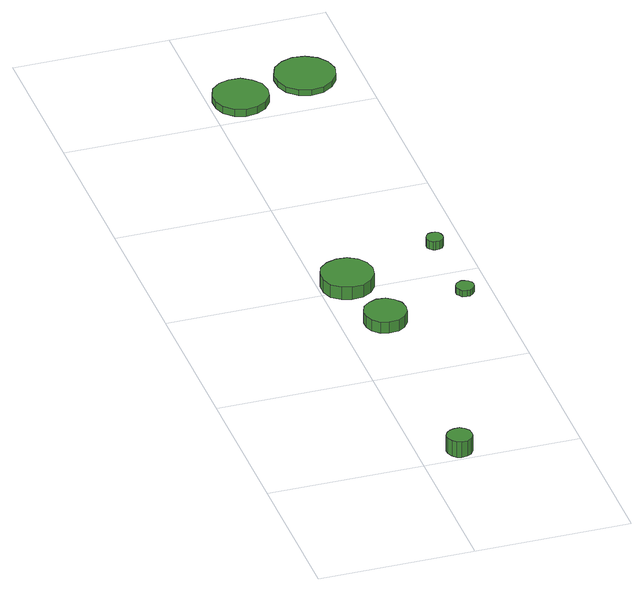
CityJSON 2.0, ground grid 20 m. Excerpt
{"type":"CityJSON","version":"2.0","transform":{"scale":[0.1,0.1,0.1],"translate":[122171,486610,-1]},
"CityObjects":{
"tree1":{"type":"SolitaryVegetationObject","attributes":{"function":"something"},"geometry":[{"type":"MultiSurface","lod":"1","boundaries":[[[0,1,2,3,4,5,6,7,8,9,10,11,12,13,14]],[[15,16,17,18,19,20,21,22,23,24,25,26,27,28,29]],[[0,29,28,1]],[[1,28,27,2]],[[2,27,26,3]],[[3,26,25,4]],[[4,25,24,5]],[[5,24,23,6]],[[6,23,22,7]],[[7,22,21,8]],[[8,21,20,9]],[[9,20,19,10]],[[10,19,18,11]],[[11,18,17,12]],[[12,17,16,13]],[[13,16,15,14]],[[14,15,29,0]]]}]},
"tree2":{"type":"SolitaryVegetationObject","attributes":{"function":"something"},"geometry":[{"type":"MultiSurface","lod":"1","boundaries":[[[30,31,32,33,34,35,36,37,38,39,40,41,42,43,44]],[[45,46,47,48,49,50,51,52,53,54,55,56,57,58,59]],[[30,59,58,31]],[[31,58,57,32]],[[32,57,56,33]],[[33,56,55,34]],[[34,55,54,35]],[[35,54,53,36]],[[36,53,52,37]],[[37,52,51,38]],[[38,51,50,39]],[[39,50,49,40]],[[40,49,48,41]],[[41,48,47,42]],[[42,47,46,43]],[[43,46,45,44]],[[44,45,59,30]]]}]},
"tree3":{"type":"SolitaryVegetationObject","attributes":{"function":"something"},"geometry":[{"type":"MultiSurface","lod":"1","boundaries":[[[60,61,62,63,64,65,66,67,68,69,70,71,72,73,74]],[[75,76,77,78,79,80,81,82,83,84,85,86,87,88,89]],[[60,89,88,61]],[[61,88,87,62]],[[62,87,86,63]],[[63,86,85,64]],[[64,85,84,65]],[[65,84,83,66]],[[66,83,82,67]],[[67,82,81,68]],[[68,81,80,69]],[[69,80,79,70]],[[70,79,78,71]],[[71,78,77,72]],[[72,77,76,73]],[[73,76,75,74]],[[74,75,89,60]]]}]},
"tree4":{"type":"SolitaryVegetationObject","attributes":{"function":"something"},"geometry":[{"type":"MultiSurface","lod":"1","boundaries":[[[90,91,92,93,94,95,96,97,98,99,100,101,102,103,104]],[[105,106,107,108,109,110,111,112,113,114,115,116,117,118,119]],[[90,119,118,91]],[[91,118,117,92]],[[92,117,116,93]],[[93,116,115,94]],[[94,115,114,95]],[[95,114,113,96]],[[96,113,112,97]],[[97,112,111,98]],[[98,111,110,99]],[[99,110,109,100]],[[100,109,108,101]],[[101,108,107,102]],[[102,107,106,103]],[[103,106,105,104]],[[104,105,119,90]]]}]},
"tree5":{"type":"SolitaryVegetationObject","attributes":{"function":"something"},"geometry":[{"type":"MultiSurface","lod":"1","boundaries":[[[120,121,122,123,124,125,126,127,128,129,130,131,132,133,134]],[[135,136,137,138,139,140,141,142,143,144,145,146,147,148,149]],[[120,149,148,121]],[[121,148,147,122]],[[122,147,146,123]],[[123,146,145,124]],[[124,145,144,125]],[[125,144,143,126]],[[126,143,142,127]],[[127,142,141,128]],[[128,141,140,129]],[[129,140,139,130]],[[130,139,138,131]],[[131,138,137,132]],[[132,137,136,133]],[[133,136,135,134]],[[134,135,149,120]]]}]},
"tree6":{"type":"SolitaryVegetationObject","attributes":{"function":"something"},"geometry":[{"type":"MultiSurface","lod":"1","boundaries":[[[150,151,152,153,154,155,156,157,158,159,160,161,162,163,164]],[[165,166,167,168,169,170,171,172,173,174,175,176,177,178,179]],[[150,179,178,151]],[[151,178,177,152]],[[152,177,176,153]],[[153,176,175,154]],[[154,175,174,155]],[[155,174,173,156]],[[156,173,172,157]],[[157,172,171,158]],[[158,171,170,159]],[[159,170,169,160]],[[160,169,168,161]],[[161,168,167,162]],[[162,167,166,163]],[[163,166,165,164]],[[164,165,179,150]]]}]},
"tree7":{"type":"SolitaryVegetationObject","attributes":{"function":"something"},"geometry":[{"type":"MultiSurface","lod":"1","boundaries":[[[180,181,182,183,184,185,186,187,188,189,190,191,192,193,194]],[[195,196,197,198,199,200,201,202,203,204,205,206,207,208,209]],[[180,209,208,181]],[[181,208,207,182]],[[182,207,206,183]],[[183,206,205,184]],[[184,205,204,185]],[[185,204,203,186]],[[186,203,202,187]],[[187,202,201,188]],[[188,201,200,189]],[[189,200,199,190]],[[190,199,198,191]],[[191,198,197,192]],[[192,197,196,193]],[[193,196,195,194]],[[194,195,209,180]]]}]}
},
"vertices":[
[68,20,29],[67,27,29],[63,32,29],[57,36,29],[50,36,29],[44,34,29],[39,30,29],[36,24,29],[36,17,29],[39,11,29],[44,6,29],[50,4,29],[57,5,29],[63,8,29],[67,14,29],[67,14,7],[63,8,7],[57,5,7],[50,4,7],[44,6,7],[39,11,7],[36,17,7],[36,24,7],[39,30,7],[44,34,7],[50,36,7],[57,36,7],[63,32,7],[67,27,7],[68,20,7],
[82,322,23],[80,333,23],[73,342,23],[64,348,23],[52,349,23],[42,345,23],[33,338,23],[29,327,23],[29,316,23],[33,306,23],[42,298,23],[52,295,23],[64,296,23],[73,302,23],[80,311,23],[80,311,7],[73,302,7],[64,296,7],[52,295,7],[42,298,7],[33,306,7],[29,316,7],[29,327,7],[33,338,7],[42,345,7],[52,349,7],[64,348,7],[73,342,7],[80,333,7],[82,322,7],
[69,412,26],[66,426,26],[58,437,26],[46,444,26],[32,445,26],[19,441,26],[8,432,26],[3,419,26],[3,405,26],[8,392,26],[19,383,26],[32,379,26],[46,380,26],[58,387,26],[66,398,26],[66,398,8],[58,387,8],[46,380,8],[32,379,8],[19,383,8],[8,392,8],[3,405,8],[3,419,8],[8,432,8],[19,441,8],[32,445,8],[46,444,8],[58,437,8],[66,426,8],[69,412,8],
[179,353,17],[178,358,17],[175,362,17],[171,364,17],[166,365,17],[161,363,17],[158,360,17],[156,356,17],[156,351,17],[158,347,17],[161,343,17],[166,342,17],[171,342,17],[175,345,17],[178,349,17],[178,349,8],[175,345,8],[171,342,8],[166,342,8],[161,343,8],[158,347,8],[156,351,8],[156,356,8],[158,360,8],[161,363,8],[166,365,8],[171,364,8],[175,362,8],[178,358,8],[179,353,8],
[74,840,20],[71,855,20],[62,866,20],[50,874,20],[35,875,20],[21,871,20],[10,861,20],[5,848,20],[5,833,20],[10,820,20],[21,810,20],[35,805,20],[50,807,20],[62,814,20],[71,826,20],[71,826,10],[62,814,10],[50,807,10],[35,805,10],[21,810,10],[10,820,10],[5,833,10],[5,848,10],[10,861,10],[21,871,10],[35,875,10],[50,874,10],[62,866,10],[71,855,10],[74,840,10],
[175,463,20],[174,468,20],[172,472,20],[168,474,20],[163,474,20],[159,473,20],[156,470,20],[154,466,20],[154,461,20],[156,457,20],[159,454,20],[163,453,20],[168,453,20],[172,455,20],[174,459,20],[174,459,8],[172,455,8],[168,453,8],[163,453,8],[159,454,8],[156,457,8],[154,461,8],[154,466,8],[156,470,8],[159,473,8],[163,474,8],[168,474,8],[172,472,8],[174,468,8],[175,463,8],
[167,862,19],[163,878,19],[154,890,19],[140,898,19],[124,900,19],[109,895,19],[97,885,19],[91,870,19],[91,854,19],[97,840,19],[109,829,19],[124,824,19],[140,826,19],[154,834,19],[163,846,19],[163,846,11],[154,834,11],[140,826,11],[124,824,11],[109,829,11],[97,840,11],[91,854,11],[91,870,11],[97,885,11],[109,895,11],[124,900,11],[140,898,11],[154,890,11],[163,878,11],[167,862,11]
]}
